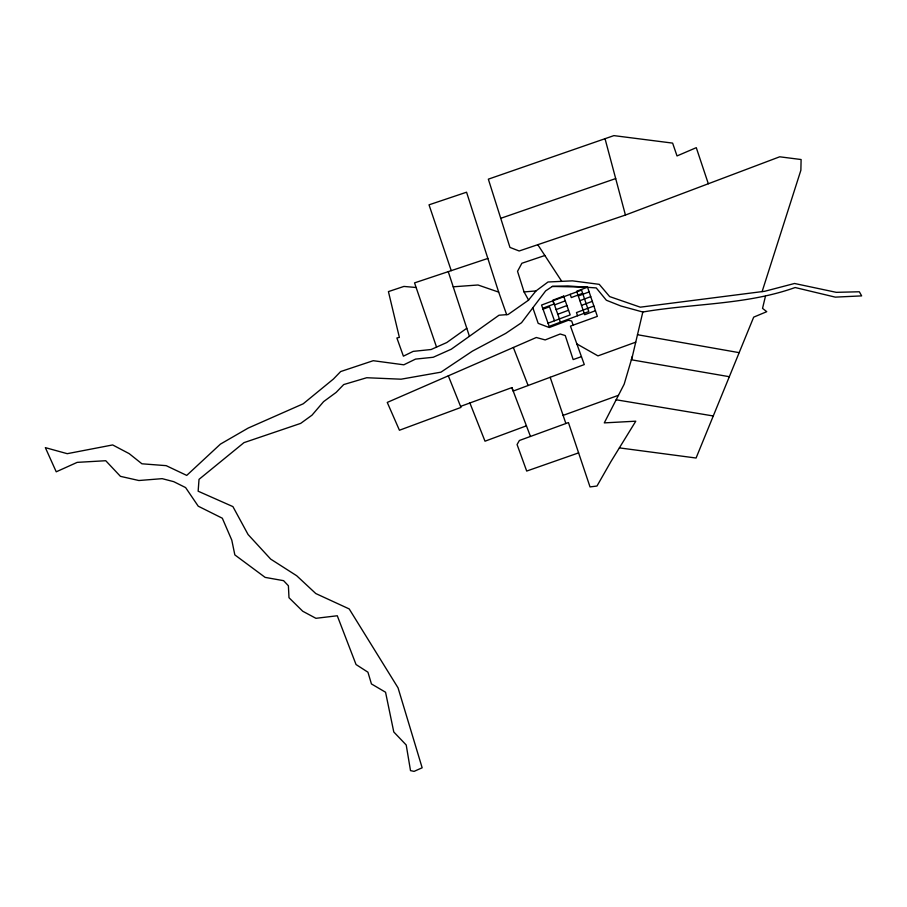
<?xml version="1.0" encoding="UTF-8"?>
<svg xmlns="http://www.w3.org/2000/svg" width="907" height="907" viewBox="0 0 907 907"><rect width="100%" height="100%" fill="white"/><g stroke="black" fill="none" stroke-linecap="round" stroke-linejoin="round"><path stroke-width="1.36" d="M578.609 452.876L526.695 471.062L517.069 444.543L519.382 440.496L568.44 422.583L590.026 486.912L596.976 486.039L610.887 461.663L635.784 421.188L604.277 422.889L624.175 384.183L632.451 356.122L642.825 312.019C693.367 303.346 746.574 304.899 795.144 287.53L835.29 297.133L861.65 295.886L859.337 291.771L836.288 292.337L794.521 283.483L764.782 291.272L640.297 307.178L609.651 296.589L599.266 284.345L572.43 280.853L548.043 281.986L536.014 290.92L528.396 300.262L508.045 314.548L499.009 315.217L451.278 349.206L433.217 357.267L415.519 359.104L403.819 364.807L373.231 360.703L340.647 371.564L333.447 379.013L303.199 403.796L248.212 428.059L220.435 444.113L186.729 475.404L166.174 465.654L141.923 463.794L129.168 453.625L112.661 444.94L67.243 453.681L45.35 447.639L56.234 471.81L77.186 462.366L105.745 460.722L120.438 476.345L138.873 480.517L162.172 478.658L173.759 481.674L185.606 487.581L198.236 506.197L222.328 518.226L231.784 540.13L234.845 554.903L265.139 577.385L283.596 580.673L288.403 585.775L288.982 597.702L302.745 611.25L315.931 618.313L337.279 615.762L356.043 664.536L367.936 672.2L371.439 683.935L385.554 692.234L393.785 731.972L406.211 744.998L410.508 770.61L414.068 771.381L422.152 767.787L398.048 687.846L349.195 608.926L315.783 593.541L296.702 575.752L270.694 559.12L248.076 534.518L232.918 506.605L198.145 491.209L199.018 479.361L243.972 442.639L300.682 423.388L312.019 415.157L323.595 401.631L336.134 392.414L343.708 384.568L366.723 377.731L401.075 379.194L440.949 372.165L472.434 351.122L505.732 333.379L521.536 322.711L545.651 290.875L552.34 286.431L567.725 285.932L596.239 287.927L606.364 300.24L620.773 305.965L642.825 312.019M765.417 296.351L762.538 308.38L766.755 311.679L753.683 317.144L696.077 458.024L619.413 447.888M632.451 356.122L631.374 359.784L729.33 376.7M762.107 291.612L800.87 170.267L801.108 159.53L779.703 156.798L625.433 215.05L519.167 250.99L509.961 247.418L488.34 179.167L613.903 135.619L672.631 143.113L677.019 155.936L696.281 147.671L708.322 183.747M466.788 328.255L446.788 342.529L431.142 349.512L413.195 351.372L403.4 356.168L396.892 337.971L399.375 337.404L388.423 291.601L403.921 286.431L416.12 287.496M460.575 406.393L511.888 387.606L513.203 391.064L584.289 364.569L570.458 326.123L597.35 316.373L587.543 287.179L576.682 291.249L584.686 314.729L595.446 310.716M542.715 308.278L553.996 304.049L552.862 300.829M582.634 293.324L571.308 297.564L570.197 294.333M543.032 309.185L549.517 306.759L554.472 320.761M554.483 304.899L565.299 300.852M578.292 295.977L589.142 291.918M556.138 309.593L566.932 305.546M579.902 300.693L590.729 296.646M557.782 314.264L568.553 310.239M581.5 305.387L592.305 301.351M548.032 323.175L559.268 319.015L560.379 322.189M593.881 306.044L576.478 312.575L577.578 315.772M526.434 425.825L485.007 441.199L469.883 402.969M635.739 342.166L597.962 355.884L576.863 343.923M563.111 415.383L618.472 395.293M581.444 356.666L573.156 359.58L565.254 335.545L560.186 334.003L545.175 339.921L536.309 337.495L387.255 402.425L399.431 430.247L460.983 407.413L448.319 375.827M500.743 218.315L615.694 178.577M544.846 255.502L521.876 263.257L517.534 271.318L524.065 291.941L528.566 300.058M487.853 258.438L414.544 282.882L436.539 347.109M524.065 291.941L536.014 290.92M453.217 286.805L478.012 284.991L498.68 292.122L506.65 314.65M552.34 286.431L587.543 287.179M616.159 399.783L713.265 415.973M637.485 334.717L739.16 352.653M537.783 244.686L561.739 281.351M513.351 347.494L528.112 385.509M511.888 387.606L530.459 436.426M573.156 325.148L571.659 320.999L568.36 320.262L549.279 327.54L538.18 323.357L532.84 307.79M550.175 377.289L565.855 423.467M451.244 270.649L429.022 204.835L466.561 192.205L498.68 292.122M448.251 271.647L469.418 336.293M605.026 138.68L625.433 215.05M563.655 296.124L552.828 300.194L559.415 318.924L570.174 314.899L563.655 296.124M581.534 290.081L541.558 305.058L549.177 326.373L588.813 311.566L581.534 290.081"/></g></svg>
